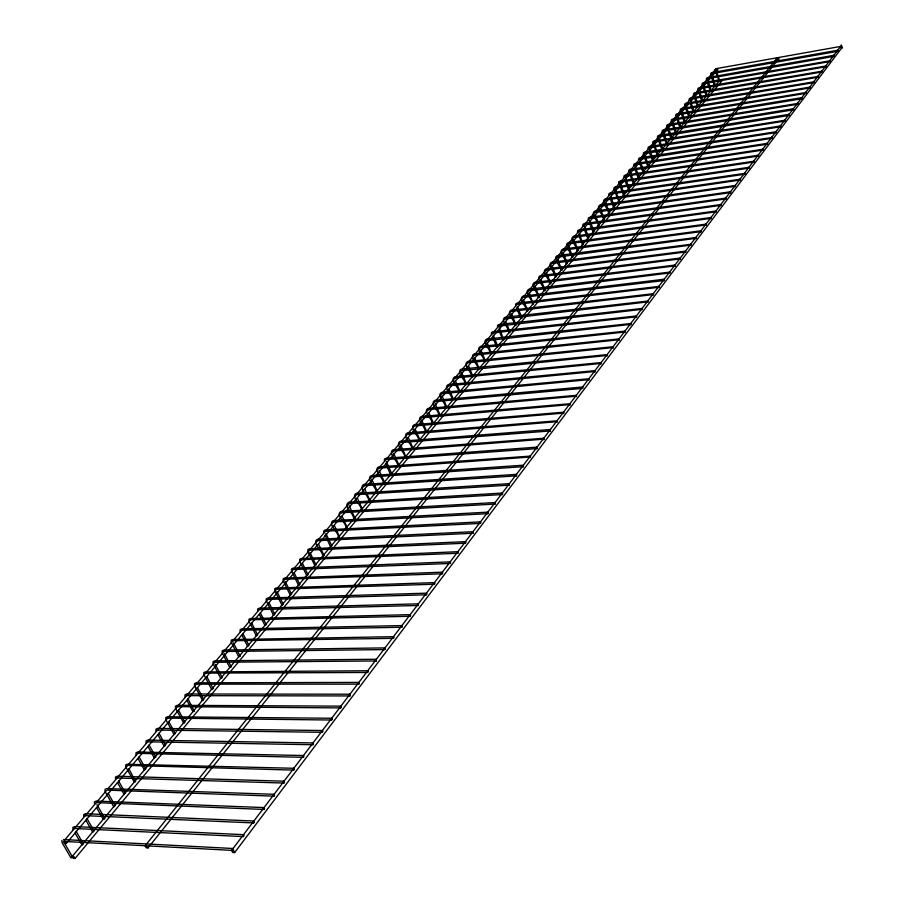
<?xml version="1.0" encoding="UTF-8"?>
<svg xmlns="http://www.w3.org/2000/svg" width="904" height="904" viewBox="0 0 904 904"><rect width="100%" height="100%" fill="white"/><g stroke="black" fill="none" stroke-linecap="round" stroke-linejoin="round"><path stroke-width="1.36" d="M540.106 277.754L540.705 276.76L680.565 258.872L680.26 258.058L540.332 275.63C534.818 278.534 544.852 286.602 543.959 290.659L545.078 290.127L541.101 280.229M638.563 160.189L638.608 158.595L639.942 157.804L772.016 137.476L771.79 138.323L639.67 159.262M698.521 106.22L695.436 97.316M633.727 165.907L633.772 164.313L635.105 163.522L767.586 143.318L767.36 144.177L635.444 164.573L634.823 165.568M577.622 232.317L577.656 230.656L579.035 229.853L715.911 210.994L716.194 211.785L578.786 231.051M582.956 226L582.99 224.35L584.357 223.548L720.816 204.53L721.098 205.31L584.108 224.746M691.074 102.502L693.899 111.621M588.244 219.751L588.278 218.101L589.634 217.31L725.675 198.112L725.946 198.903L589.397 218.497M686.667 107.723L689.808 116.526L689.119 116.639M623.929 177.512L623.975 175.907L625.308 175.116L758.614 155.183L758.388 156.042L625.647 176.167L625.026 177.365M608.9 195.298L608.946 193.671L610.29 192.88L744.839 173.365L744.602 174.246L610.042 194.055M618.788 201.332L613.952 189.309L613.997 187.693L615.082 186.947L749.472 167.251L749.235 168.121L615.68 187.964L615.059 189.162M619.003 182.066L620.347 180.981L754.06 161.183L753.834 162.053L620.686 182.043L620.065 183.241M624.189 195.23L623.466 195.343L618.969 183.184M681.785 111.734L685.39 121.814L684.701 121.938M618.969 183.388L619.003 181.772M629.941 171.534L630.563 170.347L762.897 150.075L763.123 149.228L629.975 169.342L628.89 170.088L628.856 171.681L633.297 183.568L634.009 183.455M677.311 117.034L680.949 127.159L680.249 127.272M604.945 200.089L740.24 180.02L739.969 179.241L605.194 198.903C599.94 201.682 609.296 209.479 608.415 213.389L609.477 212.881L605.386 202.157M599.804 206.168L735.517 186.258L735.246 185.478L600.053 204.982C594.775 207.773 604.188 215.593 603.307 219.514L604.03 219.412M672.802 122.39L676.463 132.538L675.763 132.651M649.196 148.731L649.569 147.589L780.536 126.763L780.762 125.927L649.241 146.561L648.168 147.307L648.111 148.877M653.897 143.16L654.281 142.018L785.045 121.034L785.067 120.243L653.954 140.99L652.88 141.725L652.835 143.307L657.411 155.025L658.135 154.516L654.372 144.244M594.617 212.304L730.76 192.552L730.477 191.772L594.877 211.118C589.566 213.92 599.036 221.751 598.154 225.695L599.216 225.186L595.069 214.395M668.248 127.78L671.932 137.962L671.231 138.075M663.66 133.227L667.367 143.442L666.677 143.544M681.345 110.65L681.966 109.486L810.131 87.88L810.154 87.1L681.413 108.514L680.35 109.248L680.294 110.796L684.407 122.289M685.786 105.384L686.407 104.22L814.188 82.513L814.21 81.744L685.853 103.259L684.791 103.994L684.746 105.531L688.825 116.989M573.407 237.413L711.256 218.327L710.962 217.525L573.656 236.215C568.266 239.063 577.95 246.984 577.068 250.973L578.131 250.645M690.181 100.174L690.803 99.011L818.21 77.202L818.233 76.433L690.26 98.05L689.21 98.785L689.153 100.321M567.983 243.831L706.261 224.915L705.967 224.124L568.232 242.634C562.819 245.492 572.56 253.436 571.667 257.437L572.413 257.346M659.039 138.719L662.768 148.957L662.067 149.07M694.554 94.999L695.176 93.835L822.199 71.924L822.222 71.167L694.634 92.875L693.583 93.609L693.526 95.146L697.549 106.525M698.882 89.858L699.504 88.705L826.154 66.704L826.177 65.947L698.961 87.745L697.922 88.49L697.854 90.004L701.866 101.361M703.188 84.773L703.809 83.62L830.075 61.517L830.098 60.771L703.267 82.659L702.216 83.394L702.159 84.919L706.419 96.253M657.118 155.002L657.841 154.494M715.878 69.744L716.488 68.591L717.787 69.405L66.32 843.466L64.523 843.375L63.427 841.488L65.224 841.59L66.32 843.466M551.406 263.459L690.995 245.097L690.701 244.283L551.655 262.239C546.174 265.132 556.084 273.155 555.192 277.189L555.497 277.234M424.903 433.581L72.162 856.495L73.247 858.359L75.043 858.472L721.584 81.202L721.109 79.823L719.754 80.06M649.66 149.827L653.456 160.132L652.439 160.618L653.163 160.11M545.779 270.115L685.808 251.945L685.503 251.142L546.016 268.906C540.524 271.799 550.491 279.844 549.598 283.89L550.694 283.562M648.417 166.166L647.716 166.11M648.722 165.963L644.914 155.454M534.366 283.63L675.277 265.866L674.972 265.053L534.603 282.41C529.055 285.336 539.157 293.427 538.253 297.495L539.349 297.156M640.134 161.138L643.976 171.5L643.264 171.613M516.828 304.388L659.084 287.246L658.779 286.432L517.065 303.156L515.642 303.981L515.619 305.699M776.954 58.85L777.609 57.675L778.932 58.5L148.053 847.884L146.154 847.782L145.069 845.85M635.297 166.867L639.173 177.263L638.145 177.749L638.879 177.24M510.873 311.439L653.581 294.523L653.276 293.698L511.11 310.208C505.472 313.168 515.811 321.361 514.907 325.485L515.675 325.395M492.657 333L636.732 316.784L636.416 315.959L492.883 331.757L491.437 332.582L491.426 334.333M625.523 178.472L629.444 188.925L628.732 189.038M840.211 47.573L840.912 46.364L842.268 47.2L234.644 852.574L232.633 852.461L231.56 850.472L233.571 850.585L234.644 852.574M467.526 362.753L613.454 347.554L613.127 346.707L467.741 361.498C461.933 364.549 472.747 372.911 471.831 377.126L472.984 376.776M614.2 207.219L613.477 207.321L614.245 206.79M448.011 385.85L595.352 371.476L595.013 370.617L448.214 384.596C442.621 387.398 452.621 395.229 451.932 399.172M604.347 219.186L600.245 208.248M603.307 219.514L604.369 219.005M427.886 409.659L576.662 396.167L576.311 395.308L428.089 408.405C422.428 411.23 432.632 419.14 431.931 423.117M598.154 225.695L598.934 225.152M589.837 220.587L594.03 231.413L593.295 231.514M584.572 226.847L588.786 237.707L588.052 237.797M392.957 451.017L544.14 439.141L543.779 438.259L393.138 449.74C387.048 452.927 398.675 461.571 397.76 465.922L398.969 465.571M378.46 468.17L530.625 456.995L530.252 456.113L378.64 466.893C372.493 470.103 384.279 478.804 383.364 483.177L383.85 482.6M571.667 257.437L572.74 257.109M567.305 263.629L566.254 263.765M561.825 270.206L560.762 270.341M325.203 531.202L480.374 523.405L480.86 522.761L480.465 521.857L325.372 529.913L323.801 530.761L323.847 532.671M309.224 550.118L465.39 543.202L465.888 542.536L465.481 541.632L309.383 548.818L307.812 549.677L307.857 551.598L314.931 565.701M301.111 559.734L457.763 553.271L458.271 552.604L457.865 551.689L300.862 558.582L299.676 559.282L299.732 561.226L306.569 575.249L307.835 574.887M543.959 290.659L544.784 290.071M284.579 579.294L442.248 573.78L442.768 573.091L442.35 572.175L284.319 578.142L283.133 578.842L283.201 580.797L290.161 594.911L291.45 594.549M276.183 589.239L434.349 584.221L434.869 583.521L434.451 582.605L275.912 588.086L274.726 588.786L274.782 590.741L281.822 604.912L282.658 604.889M523.246 299.563L527.834 310.806L526.693 311.36L527.54 310.75M250.385 619.771L410.066 616.302L410.608 615.579L410.179 614.652L250.092 618.619L248.894 619.319L248.973 621.297L256.216 635.614L257.064 635.591M521.947 318.05L520.828 318.389L521.224 317.914M241.583 630.19L401.772 627.263L402.325 626.529L401.884 625.591L241.707 628.879L240.091 629.726L240.17 631.715M232.678 640.721L393.376 638.348L393.941 637.614L393.5 636.676L232.373 639.58L231.175 640.269L231.254 642.269L238.656 656.666L239.978 656.304M505.924 321.993L510.093 332.084L508.941 332.649L509.336 332.163M499.324 327.926L503.664 339.791L502.906 339.881L498.635 329.632M205.332 673.096L367.555 672.474L368.143 671.706L367.679 670.757L205.005 671.954L203.795 672.632L203.897 674.655L211.513 689.198L212.858 688.837M497.573 347.102L496.85 346.955M195.998 684.147L358.73 684.136L359.317 683.356L358.854 682.407L196.1 682.825L194.45 683.684L194.552 685.707L202.552 700.453L203.739 699.56L197.4 687.548M487.019 342.526L491.844 353.984L490.657 354.56L491.539 353.927M176.992 706.645L340.74 707.911L341.35 707.109L340.876 706.148L177.082 705.323L175.421 706.182L175.534 708.227L183.693 723.076M480.77 349.938L485.629 361.43L484.442 362.007L484.86 361.51M167.308 718.104L331.576 720.025L332.186 719.222L331.7 718.251L167.398 716.782L165.737 717.64L165.839 719.686L174.088 734.59M478.476 369.589L478.589 369.024M137.544 753.337L303.337 757.337L303.97 756.501L303.473 755.529L137.611 752.004L135.939 752.862L136.063 754.942M127.374 765.372L293.676 770.106L294.32 769.259L293.811 768.276L126.955 764.253L125.758 764.897L125.882 766.987L134.176 781.915L135.058 781.949M466.215 384.72L465.436 384.788L465.865 384.279M459.752 392.472L458.972 392.539L459.887 391.884M85.383 815.08L85.258 815.657L253.696 822.922L254.386 822.019L253.854 821.035L85.417 813.747L83.71 814.594L83.857 816.719M74.546 827.906L74.41 828.493L243.368 836.584L244.057 835.669L243.526 834.674L74.58 826.572L72.862 827.431L73.021 829.556M61.867 840.426L62.026 842.562L70.896 857.783L71.789 857.828L72.512 856.958L64.433 843.082M841.647 46.24L841.319 45.223L841.647 46.24L715.81 68.715M833.635 55.359L833.963 56.387L833.635 55.359L707.527 77.62L706.487 78.354L706.431 79.868L710.374 91.157M837.488 50.262L837.816 51.291L837.488 50.262L711.764 72.614L710.725 73.348L710.657 74.851L714.578 85.97M406.043 457.074L400.675 444.734M825.827 65.676L826.154 66.704M829.748 60.489L830.075 61.517M817.871 76.162L818.21 77.202M821.872 70.896L822.199 71.924M397.76 465.922L398.235 465.357M676.859 115.768L677.48 114.785L806.04 93.281L806.063 92.502L676.926 113.814L675.864 114.548L675.819 116.096L679.955 127.622M809.792 86.829L810.131 87.88M813.849 81.473L814.188 82.513M667.785 126.515L668.418 125.52L797.757 104.242L797.78 103.451L667.853 124.549L666.79 125.283L666.734 126.842L670.937 138.436M801.565 97.688L801.916 98.739L801.565 97.688L672.406 119.158L671.344 119.893L671.299 121.452L675.469 133.012M805.701 92.231L806.04 93.281M793.203 108.729L793.554 109.791L793.396 108.706L663.254 129.984L662.191 130.718L662.135 132.278L666.372 143.917M797.407 103.18L797.757 104.242M386.347 461.729L391.884 473.877L390.607 474.51L391.082 473.933M789.316 115.384L788.966 114.322L789.316 115.384L658.598 136.854M377.273 491.595L376.053 491.945L377.352 491.313L371.713 479.075M369.894 500.454L364.854 489.12M369.476 500.759L368.662 500.805L369.16 500.217M362.425 509.404L357.34 498.036M362.007 509.72L361.272 509.472M353.645 518.817L354.967 518.161L353.645 518.817C354.56 514.376 342.435 505.585 348.695 502.319L502.285 493.042L502.669 493.934L502.206 494.556L348.526 503.607L348.594 504.579M346.831 527.925L346.006 527.97L346.514 527.36M347.26 527.608L342.074 516.161M339.542 536.863L338.378 536.919M325.881 533.428L331.836 545.903L330.491 546.57L331.531 545.801M323.869 555.666L322.604 556.028L323.135 555.395M314.626 565.588L315.157 564.943M306.569 575.249L307.1 574.605M299.687 584.673L298.41 585.035L299.789 584.346L294.218 572.966M290.161 594.911L290.715 594.256M281.822 604.912L282.376 604.245M274.228 615.014L273.494 614.697M265.154 625.387L265.426 624.574M242.905 633.546L248.916 645.366L247.481 646.077L248.069 645.377M238.656 656.666L239.244 655.965M231.04 667.016L229.831 667.028M222 677.864L220.791 677.864M211.513 689.198L212.982 688.464L206.722 676.497M202.259 700.306L202.869 699.56M193.75 711.55L193.015 711.165M194.236 711.177L187.975 698.747M183.388 722.917L184.02 722.16M164.946 746.094L164.065 746.082L164.72 745.303M149.081 744.896L155.759 757.111L154.222 757.88L154.889 757.089M139.058 756.795L145.804 769.044L144.561 770.005L144.934 769.021M135.577 781.542L128.91 768.852M124.266 794.345L124.119 793.746M114.503 806.594L113.621 806.56L114.311 805.735M96.92 804.583L104.728 818.323L104.028 819.16L103.135 819.126L96.547 807.532M103.135 819.126L104.728 818.323M93.417 831.883L92.705 831.409M82.671 844.777L81.778 844.731L82.501 843.873M232.407 849.353L840.279 46.793M145.951 844.754L634.71 235.481M636.472 233.277L752.264 88.942M754.026 86.739L777.011 58.093M426.711 431.411L438.463 417.309M440.282 415.139L452.034 401.048M453.842 398.879L465.605 384.776M467.413 382.607L556.954 275.257M558.762 273.087L621.172 198.258M622.98 196.089L719.042 81.111M64.342 840.415L106.265 790.785M108.084 788.627L267.561 599.815M269.381 597.657L399.692 443.378M401.523 441.22L460.757 371.092M462.577 368.934L479.888 348.435M481.708 346.277L715.911 68.998M184.258 722.929L184.891 722.16L178.427 710.069M265.697 625.24L266.262 624.562L260.363 612.822M315.462 565.554L315.993 564.91L309.914 552.355M412.653 448.96L413.117 448.407L408.269 437.581M533.258 304.309L529.089 292.636M717.753 70.139L716.397 70.388M583.136 244.464L579.249 233.153M619.217 201.196L615.567 190.269M721.008 81.609L721.584 81.202M789.158 114.299L658.62 135.453L657.558 136.199L657.502 137.77L661.762 149.431M778.276 59.675L778.875 59.257M644.462 153.59L776.186 132.515L776.412 131.679L644.484 152.177L643.411 152.923L643.365 154.505L647.716 166.279M719.03 80.772L714.861 69.89M841.567 48.398L842.2 47.98M556.966 257.177L696.125 238.306L695.843 237.503L557.226 255.651C551.779 258.521 561.633 266.522 560.74 270.545M528.558 290.817L669.932 272.918L669.627 272.104L528.806 289.257C523.246 292.195 533.405 300.309 532.501 304.388M504.839 318.897L648.021 301.868L647.705 301.043L505.087 317.315C499.426 320.298 509.833 328.514 508.941 332.649M498.759 326.095L642.405 309.292L642.089 308.467L499.019 324.502L497.573 325.327L497.562 327.067M486.442 340.684L631.003 324.355L630.687 323.53L486.691 339.09C480.962 342.096 491.561 350.39 490.657 354.56M461.051 370.742L607.477 355.441L607.149 354.594L461.3 369.126C455.469 372.188 466.34 380.573 465.436 384.788M233.051 848.506L232.351 849.432L232.882 850.427L233.582 849.5L233.051 848.506L63.585 839.567M157.409 730.229L158.076 729.867M243.526 834.674L242.837 835.59L243.368 836.584M253.854 821.035L253.176 821.939L253.696 822.922M264.047 807.577L263.38 808.47L263.9 809.453L264.567 808.56L264.047 807.577L96.129 801.08L94.423 801.938L94.57 804.051M274.104 794.3L273.437 795.181L273.957 796.153L274.613 795.283L274.104 794.3L106.695 788.582L105 789.429L105.135 791.542L113.621 806.56M117.136 777.982L283.879 783.045L284.534 782.186L284.025 781.203L117.136 776.231L115.441 777.09L115.576 779.18M284.025 781.203L283.37 782.062L283.879 783.045M293.811 768.276L293.167 769.134L293.676 770.106M303.473 755.529L302.84 756.365L303.337 757.337M147.68 741.822L312.874 744.738L313.496 743.913L313.01 742.941L147.668 740.116L145.985 740.975L146.109 743.043M313.01 742.941L312.874 744.738M157.612 730.07L322.276 732.296L322.897 731.483L322.412 730.522L157.59 728.375L155.917 729.234L156.042 731.291M322.412 730.522L322.276 732.296M331.7 718.251L331.576 720.025M340.876 706.148L340.74 707.911M72.162 856.495L73.959 856.596L75.043 858.472M349.927 694.204L349.791 695.944L349.927 694.204L186.653 694.001L184.992 694.86L185.094 696.894M358.854 682.407L358.73 684.136M367.679 670.757L367.555 672.474M376.392 659.253L376.267 660.96L376.392 659.253L214.666 660.858L213.039 661.717L213.129 663.728L220.666 678.226M224.248 651.501L384.878 649.58L385.443 648.835L385.002 647.897L223.785 650.066L222.158 650.925L222.248 652.937L229.718 667.389M385.002 647.897L384.878 649.58M393.5 636.676L393.376 638.348M401.884 625.591L401.772 627.263M410.179 614.652L410.066 616.302M418.371 603.838L418.258 605.477L418.371 603.838L259.211 608.166L257.606 609.025L257.674 610.991M268.262 599.386L426.349 594.787L426.88 594.086L426.462 593.16L267.81 597.996L266.217 598.843L266.284 600.81L273.381 615.025M426.462 593.16L426.349 594.787M434.451 582.605L434.349 584.221M96.626 802.628L263.9 809.453M442.35 572.175L442.248 573.78M107.192 790.119L273.957 796.153M293.484 569.52L450.045 563.463L450.565 562.785L450.147 561.87L293.043 568.153L291.45 569.011L291.506 570.955L298.41 585.035M450.147 561.87L450.045 563.463M457.865 551.689L457.763 553.271M465.481 541.632L465.39 543.202M473.018 531.688L472.916 533.247L473.018 531.688L317.417 539.315C311.044 542.626 323.519 551.53 322.604 556.028M480.465 521.857L480.374 523.405M333.655 521.936L487.731 513.675L488.216 513.043L487.821 512.139L333.226 520.614C326.92 523.902 339.203 532.761 338.288 537.213M487.821 512.139L487.731 513.675M341.429 512.737L495.008 504.059L495.482 503.426L495.098 502.534L341 511.415C334.717 514.692 346.921 523.518 346.006 527.97M495.098 502.534L495.008 504.059M502.285 493.042L502.206 494.556M215.129 662.293L376.267 660.96M509.404 483.651L509.314 485.154L509.404 483.651L356.3 493.324C350.074 496.567 362.108 505.347 361.193 509.766M363.713 486.668L363.657 485.697L516.342 475.866L516.805 475.255L516.433 474.363L363.826 484.42C357.634 487.651 369.578 496.398 368.662 500.805M516.433 474.363L516.342 475.866M523.382 465.187L523.303 466.679L523.382 465.187L371.273 475.606C365.103 478.826 376.968 487.55 376.053 491.945M530.252 456.113L530.173 457.593M259.663 609.567L418.258 605.477M537.055 447.141L536.976 448.61L537.055 447.141L385.929 458.271L384.403 459.119L384.437 460.972M543.779 438.259L543.699 439.717M550.423 429.479L550.355 430.937L550.423 429.479L400.28 441.299C394.212 444.474 405.76 453.096 404.845 457.435M407.749 434.202L557.361 421.671L557 420.801L407.342 432.948C401.308 436.101 412.766 444.7 411.862 449.028M557 420.801L556.932 422.236M414.733 425.931L563.87 413.071L563.508 412.213L414.326 424.677C408.325 427.829 419.705 436.395 418.801 440.711M563.508 412.213L563.441 413.648M421.648 417.75L570.3 404.574L569.949 403.715L421.241 416.495C415.557 419.343 425.829 427.276 425.129 431.264M569.949 403.715L569.87 405.139M317.858 540.66L472.916 533.247M576.311 395.308L576.243 396.72M582.617 386.991L582.538 388.392L582.617 386.991L434.869 400.382C429.231 403.207 439.367 411.094 438.666 415.049M441.977 393.681L589.182 379.612L588.843 378.765L441.57 392.449C435.954 395.263 446.034 403.116 445.333 407.071M588.843 378.765L588.775 380.155M595.013 370.617L594.945 372.007M356.73 494.624L509.314 485.154M455.175 378.03L601.442 363.419L601.115 362.572L454.791 376.821C448.938 379.895 459.876 388.313 458.972 392.539M601.115 362.572L601.047 363.95M371.691 476.905L523.303 466.679M607.149 354.594L607.081 355.961M613.127 346.707L613.059 348.074M386.347 459.548L536.976 448.61M697.843 106.186L698.521 106.073M474.51 355.148L619.364 339.734L619.037 338.898L474.114 353.961C468.34 356.99 479.075 365.329 478.171 369.521M648.021 165.907L648.733 165.794M619.037 338.898L618.969 340.254M400.687 442.564L550.355 430.937M480.815 347.678L625.218 332.005L624.89 331.169L480.431 346.481C474.679 349.509 485.346 357.826 484.442 362.007M624.89 331.169L624.833 332.525M566.593 263.527L567.339 263.426L562.989 252.431M630.687 323.53L630.619 324.864M515.303 325.011L516.071 324.92L511.404 313.609M636.416 315.959L636.359 317.281M503.302 339.395L504.07 339.316M642.089 308.467L642.032 309.789M435.265 401.613L582.538 388.392M647.705 301.043L647.648 302.354M653.276 293.698L653.219 295.009M658.779 286.432L658.722 287.732M664.225 279.234L664.18 280.522L664.225 279.234L522.964 296.173C517.382 299.122 527.597 307.258 526.693 311.36M669.627 272.104L669.57 273.392M230.305 666.666L231.164 666.666L224.407 653.581M221.277 677.503L222.124 677.503L215.299 664.372M674.972 265.053L674.926 266.33M174.427 733.664L175.297 733.675L168.765 721.539M680.26 258.058L680.215 259.335M685.503 251.142L685.458 252.408M690.701 244.283L690.645 245.549M695.843 237.503L695.786 238.746M563.113 250.227L701.221 231.582L700.928 230.78L562.751 249.108C557.327 251.979 567.124 259.957 566.232 263.957M523.337 297.326L664.18 280.522M700.928 230.78L700.882 232.023M705.967 224.124L705.922 225.356M710.962 217.525L710.917 218.757M715.911 210.994L715.866 212.214M720.816 204.53L720.77 205.739M725.675 198.112L725.629 199.321M730.477 191.772L730.443 192.97M735.246 185.478L735.201 186.676M739.969 179.241L739.924 180.427M744.647 173.071L744.602 174.246M749.28 166.946L749.235 168.121M753.868 160.889L753.834 162.053M758.422 154.878L758.388 156.042M762.931 148.923L762.897 150.075M767.394 143.024L767.36 144.177M771.824 137.171L771.79 138.323M837.816 51.291L712.295 73.563L711.663 74.546M833.963 56.387L708.069 78.569L707.436 79.552M776.22 131.374L776.186 132.515M780.57 125.633L780.536 126.763M801.916 98.739L672.971 120.13L672.339 121.125M784.887 119.938L784.853 121.068M793.554 109.791L663.83 130.956L663.197 131.95M186.676 695.651L349.791 695.944M63.585 841.387L232.882 850.427M634.043 183.049L630.427 172.641M539.089 296.907L534.874 285.777M339.328 536.456L334.322 525.371M145.793 845.5L148.053 847.884M76.072 831.239L83.394 843.918M75.043 833.059L81.778 844.731M85.857 820.21L92.524 831.838M86.886 818.402L94.129 831.036M108.107 793.215L115.192 805.769M117.509 782.638L123.961 794.164M118.526 780.864L125.52 793.373M137.95 758.377L144.267 769.824M148.143 746.749L154.222 757.88M158.98 733.144L165.59 745.314M158.042 734.986L164.065 746.082M187.049 700.555L192.88 711.538M233.401 642.913L240.091 655.954M242.001 635.309L247.481 646.077M251.685 623.127L257.64 634.902M259.471 614.562L264.849 625.263M268.951 602.629L274.793 614.336M276.85 591.397L283.212 604.222M285.246 581.441L291.551 594.233M302.422 563.237L307.936 574.582M318.547 544.095L323.96 555.361M325.056 535.202L330.491 546.57M349.17 505.811L354.967 518.161M379.07 470.351L384.652 482.544M385.556 463.436L390.607 474.51M393.545 453.186L399.037 465.3M415.241 429.298L420.055 440.09M421.614 419.908L426.914 431.863M428.982 412.992L433.705 423.716M435.219 403.783L440.429 415.659M441.92 395.839L447.084 407.67M449.062 389.149L453.153 398.596M455.164 380.301L459.627 390.664M461.661 372.595L466.645 384.211M468.645 366.256L472.487 375.25M474.464 357.419L478.826 367.668M493.2 335.192L497.98 346.616M492.51 336.898L496.804 347.181M517.359 306.558L521.981 317.835M516.67 308.23L520.828 318.389M546.276 272.251L550.728 283.359M551.892 265.584L556.31 276.658M557.463 258.985L561.847 270.013M568.458 245.944L572.774 256.905M579.057 235.989L582.402 244.566M573.882 239.526L578.153 250.453M584.379 229.672L587.702 238.215M589.657 223.401L592.945 231.932M610.516 196.258L614.528 206.813M610.279 198.903L613.477 207.321M620.562 184.348L624.517 194.835M625.274 181.082L628.404 189.422M635.196 169.862L638.145 177.749M639.535 162.81L642.947 171.986M649.558 152.787L652.439 160.618M690.498 104.118L693.21 111.734M699.323 90.931L702.826 100.909M703.617 85.846L707.097 95.779M712.092 75.778L715.539 85.654M708.307 82.027L711.335 90.705M716.284 70.806L719.279 79.428M486.465 340.322L486.488 341.249"/></g></svg>
